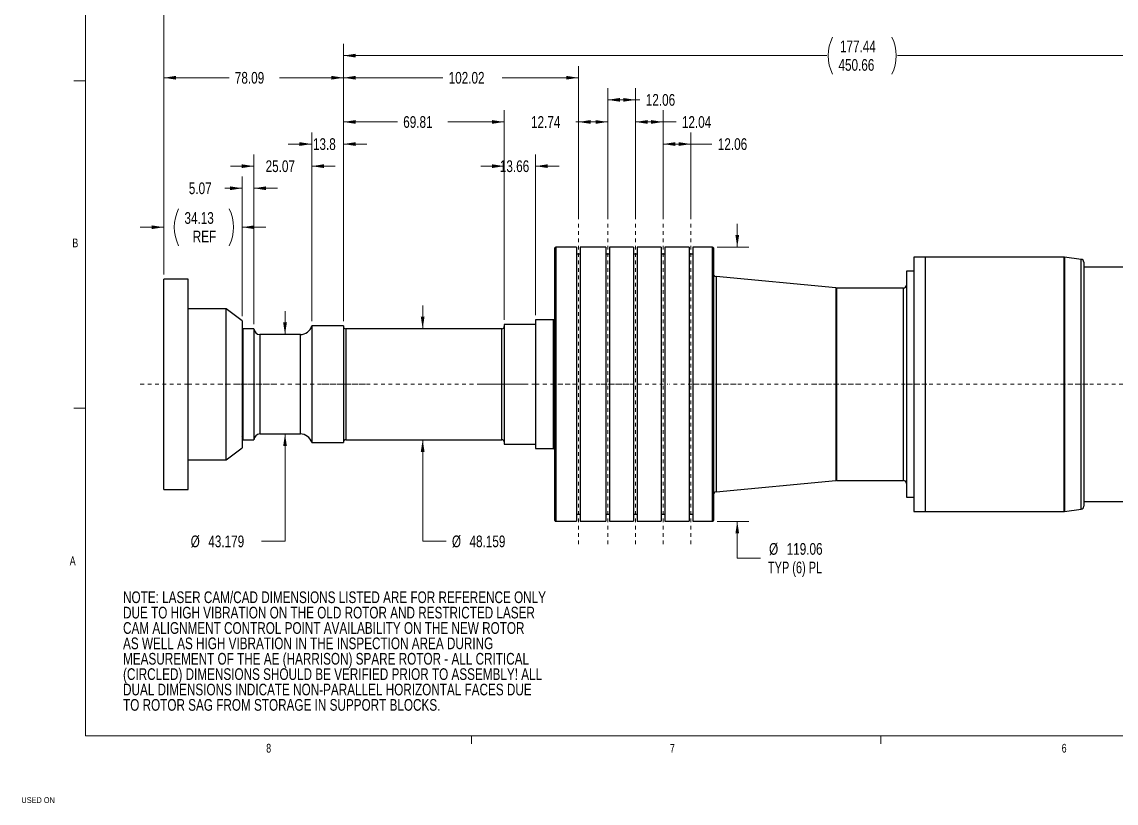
# Model space of a CAD drawing. Header units: millimetres. Extents: x -0.4 to 86.1, y -0.8 to 54.9.
# Drawn here: x -0.4 to 29.31, y -0.78 to 20.42 of the extents above; entities that cross this region are included whole.
import ezdxf

# ---------------------------------------------------------------- set-up
doc = ezdxf.new("R2010")
doc.units = ezdxf.units.MM
doc.linetypes.add('CENTERX2', pattern=[2.032, 1.27, -0.254, 0.254, -0.254])
doc.styles.add('SLDTEXTSTYLE0', font='TXT', dxfattribs={"width": 0.75})
doc.styles.add('SLDTEXTSTYLE6', font='TXT', dxfattribs={"width": 0.7})
doc.dimstyles.new('SLDDIMSTYLE0', dxfattribs={"dimtxt": 0.3175, "dimasz": 0.3302, "dimexe": 0, "dimexo": 0.0625, "dimgap": 0.079375, "dimtad": 0, "dimtih": 1, "dimtoh": 1, "dimlfac": 16, "dimrnd": 1e-09, "dimzin": 12, "dimdsep": 46, "dimtxsty": 'SLDTEXTSTYLE0', "dimsah": 1, "dimcen": 0.09, "dimadec": 0, "dimazin": 3, "dimtfac": 1, "dimtofl": 0, "dimtmove": 0, "dimatfit": 3, "dimfxl": 0, "dimfrac": 2, "dimtolj": 1, "dimtzin": 12, "dimarcsym": 0})
doc.dimstyles.new('SLDDIMSTYLE2', dxfattribs={"dimtxt": 0.3175, "dimasz": 0.3302, "dimexe": 0, "dimexo": 0.0625, "dimgap": 0.079375, "dimtad": 0, "dimtih": 1, "dimtoh": 1, "dimlfac": 16, "dimrnd": 1e-09, "dimzin": 12, "dimdsep": 46, "dimtxsty": 'SLDTEXTSTYLE0', "dimsah": 1, "dimcen": 0.09, "dimadec": 0, "dimazin": 3, "dimtfac": 1, "dimtmove": 0, "dimatfit": 0, "dimfxl": 0, "dimfrac": 2, "dimtolj": 1, "dimtzin": 12, "dimarcsym": 0})
doc.dimstyles.new('SLDDIMSTYLE4', dxfattribs={"dimtxt": 0.3175, "dimasz": 0.3302, "dimexe": 0, "dimexo": 0.0625, "dimgap": 0.079375, "dimtad": 0, "dimtih": 1, "dimtoh": 1, "dimdec": 1, "dimlfac": 16, "dimrnd": 1e-09, "dimzin": 12, "dimdsep": 46, "dimtxsty": 'SLDTEXTSTYLE0', "dimsah": 1, "dimcen": 0.09, "dimadec": 0, "dimazin": 3, "dimtfac": 1, "dimtmove": 0, "dimatfit": 0, "dimfxl": 0, "dimfrac": 2, "dimtolj": 1, "dimtzin": 12, "dimarcsym": 0})
doc.dimstyles.new('SLDDIMSTYLE6', dxfattribs={"dimtxt": 0.3175, "dimasz": 0.3302, "dimexe": 0, "dimexo": 0.0625, "dimgap": 0.079375, "dimtad": 0, "dimtih": 1, "dimtoh": 1, "dimdec": 3, "dimlfac": 16, "dimrnd": 1e-09, "dimzin": 12, "dimdsep": 46, "dimtxsty": 'SLDTEXTSTYLE0', "dimsah": 1, "dimcen": 0.09, "dimadec": 0, "dimazin": 3, "dimtfac": 1, "dimtdec": 3, "dimtmove": 0, "dimatfit": 0, "dimfxl": 0, "dimfrac": 2, "dimtolj": 1, "dimtzin": 12, "dimarcsym": 0})
doc.dimstyles.new('SLDDIMSTYLE8', dxfattribs={"dimtxt": 0.3175, "dimasz": 0.3302, "dimexe": 0, "dimexo": 0.0625, "dimgap": 0.079375, "dimtad": 0, "dimtih": 1, "dimtoh": 1, "dimdec": 0, "dimlfac": 16, "dimrnd": 1e-09, "dimzin": 12, "dimdsep": 46, "dimtxsty": 'SLDTEXTSTYLE0', "dimsah": 1, "dimcen": 0.09, "dimadec": 0, "dimazin": 3, "dimtfac": 1, "dimtdec": 0, "dimtofl": 0, "dimtmove": 0, "dimatfit": 3, "dimfxl": 0, "dimfrac": 2, "dimtolj": 1, "dimtzin": 12, "dimarcsym": 0})

# ---------------------------------------------------------------- blocks, each defined once
blk = doc.blocks.new('SW_NOTE_0')
at = {"color": 0, "linetype": 'Continuous', "lineweight": 0, "char_height": 0.3175, "attachment_point": 1, "style": 'SLDTEXTSTYLE0'}
for s, insert in [('NOTE: LASER CAM/CAD DIMENSIONS LISTED ARE FOR REFERENCE ONLY', (0, 0.409)), ('DUE TO HIGH VIBRATION ON THE OLD ROTOR AND RESTRICTED LASER', (0, -0.008)), ('CAM ALIGNMENT CONTROL POINT AVAILABILITY ON THE NEW ROTOR', (0, -0.426)), ('AS WELL AS HIGH VIBRATION IN THE INSPECTION AREA DURING', (0, -0.843)), ('MEASUREMENT OF THE AE (HARRISON) SPARE ROTOR - ALL CRITICAL', (0, -1.261)), ('(CIRCLED) DIMENSIONS SHOULD BE VERIFIED PRIOR TO ASSEMBLY! ALL', (0, -1.678)), ('DUAL DIMENSIONS INDICATE NON-PARALLEL HORIZONTAL FACES DUE', (0, -2.096)), ('TO ROTOR SAG FROM STORAGE IN SUPPORT BLOCKS.', (0, -2.513))]:
    blk.add_mtext(s, dxfattribs=dict(at, insert=insert))
blk = doc.blocks.new('_D_66')
at = {"color": 7, "linetype": 'Continuous', "lineweight": 0}
for p, q in [((3.45, 13.567), (3.45, 21.024)), ((83.266, 11.745), (83.266, 21.024)), ((3.45, 20.706), (46.483, 20.706)), ((83.266, 20.706), (47.738, 20.706))]:
    blk.add_line(p, q, dxfattribs=at)
at = {"color": 7, "linetype": 'Continuous', "lineweight": 18}
for points in [[(3.45, 20.706), (3.781, 20.656), (3.781, 20.757)], [(83.266, 20.706), (82.936, 20.757), (82.936, 20.656)]]:
    blk.add_solid(points, dxfattribs=at)
at = {"color": 7, "linetype": 'Continuous', "lineweight": 18, "insert": (46.642, 20.864), "char_height": 0.3175, "attachment_point": 1, "style": 'SLDTEXTSTYLE0'}
blk.add_mtext('1277', dxfattribs=at)
blk = doc.blocks.new('_D_67')
at = {"color": 7, "linetype": 'Continuous', "lineweight": 0}
for p, q in [((3.45, 13.567), (3.45, 15.166)), ((5.584, 12.437), (5.584, 15.166)), ((3.45, 14.849), (2.815, 14.849)), ((5.584, 14.849), (6.219, 14.849))]:
    blk.add_line(p, q, dxfattribs=at)
at = {"color": 7, "linetype": 'Continuous', "lineweight": 18}
for centre, start, end in [((4.862, 14.849), 153.4349, 206.5651), ((4.222, 14.849), 333.4349, 26.5651)]:
    blk.add_arc(centre, 1.125, start, end, dxfattribs=at)
for points in [[(3.45, 14.849), (3.12, 14.899), (3.12, 14.798)], [(5.584, 14.849), (5.914, 14.798), (5.914, 14.899)]]:
    blk.add_solid(points, dxfattribs=at)
at = {"color": 7, "linetype": 'Continuous', "lineweight": 18, "char_height": 0.3175, "attachment_point": 1, "style": 'SLDTEXTSTYLE0'}
for s, insert in [('34.13', (4.014, 15.258)), ('REF', (4.238, 14.755))]:
    blk.add_mtext(s, dxfattribs=dict(at, insert=insert))
blk = doc.blocks.new('_D_68')
at = {"color": 7, "linetype": 'Continuous', "lineweight": 0}
for p, q in [((5.584, 12.437), (5.584, 16.224)), ((5.901, 12.221), (5.901, 16.224)), ((5.584, 15.906), (5.111, 15.906)), ((5.901, 15.906), (6.536, 15.906))]:
    blk.add_line(p, q, dxfattribs=at)
at = {"color": 7, "linetype": 'Continuous', "lineweight": 18}
for points in [[(5.584, 15.906), (5.254, 15.957), (5.254, 15.856)], [(5.901, 15.906), (6.231, 15.856), (6.231, 15.957)]]:
    blk.add_solid(points, dxfattribs=at)
at = {"color": 7, "linetype": 'Continuous', "lineweight": 18, "insert": (4.132, 16.064), "char_height": 0.3175, "attachment_point": 1, "style": 'SLDTEXTSTYLE0'}
blk.add_mtext('5.07', dxfattribs=at)
blk = doc.blocks.new('_D_69')
at = {"color": 7, "linetype": 'Continuous', "lineweight": 0}
for p, q in [((5.901, 12.221), (5.901, 16.824)), ((7.468, 12.297), (7.468, 16.824)), ((5.901, 16.506), (5.266, 16.506)), ((7.468, 16.506), (8.103, 16.506))]:
    blk.add_line(p, q, dxfattribs=at)
at = {"color": 7, "linetype": 'Continuous', "lineweight": 18}
for points in [[(5.901, 16.506), (5.57, 16.557), (5.57, 16.456)], [(7.468, 16.506), (7.798, 16.456), (7.798, 16.557)]]:
    blk.add_solid(points, dxfattribs=at)
at = {"color": 7, "linetype": 'Continuous', "lineweight": 18, "insert": (6.217, 16.664), "char_height": 0.3175, "attachment_point": 1, "style": 'SLDTEXTSTYLE0'}
blk.add_mtext('25.07', dxfattribs=at)
blk = doc.blocks.new('_D_70')
at = {"color": 7, "linetype": 'Continuous', "lineweight": 0}
for p, q in [((7.468, 12.297), (7.468, 17.424)), ((8.331, 12.297), (8.331, 17.424)), ((7.468, 17.106), (6.833, 17.106)), ((8.331, 17.106), (8.966, 17.106))]:
    blk.add_line(p, q, dxfattribs=at)
at = {"color": 7, "linetype": 'Continuous', "lineweight": 18}
for points in [[(7.468, 17.106), (7.137, 17.157), (7.137, 17.056)], [(8.331, 17.106), (8.661, 17.056), (8.661, 17.157)]]:
    blk.add_solid(points, dxfattribs=at)
at = {"color": 7, "linetype": 'Continuous', "lineweight": 18, "insert": (7.502, 17.264), "char_height": 0.3175, "attachment_point": 1, "style": 'SLDTEXTSTYLE0'}
blk.add_mtext('13.8', dxfattribs=at)
blk = doc.blocks.new('_D_71')
at = {"color": 7, "linetype": 'Continuous', "lineweight": 0}
for p, q in [((8.331, 12.297), (8.331, 18.024)), ((12.694, 12.337), (12.694, 18.024)), ((8.331, 17.706), (9.795, 17.706)), ((12.694, 17.706), (11.167, 17.706))]:
    blk.add_line(p, q, dxfattribs=at)
at = {"color": 7, "linetype": 'Continuous', "lineweight": 18}
for points in [[(8.331, 17.706), (8.661, 17.656), (8.661, 17.757)], [(12.694, 17.706), (12.364, 17.757), (12.364, 17.656)]]:
    blk.add_solid(points, dxfattribs=at)
at = {"color": 7, "linetype": 'Continuous', "lineweight": 18, "insert": (9.953, 17.864), "char_height": 0.3175, "attachment_point": 1, "style": 'SLDTEXTSTYLE0'}
blk.add_mtext('69.81', dxfattribs=at)
blk = doc.blocks.new('_D_72')
at = {"color": 7, "linetype": 'Continuous', "lineweight": 0}
for p, q in [((12.694, 12.337), (12.694, 16.824)), ((13.548, 12.459), (13.548, 16.824)), ((12.694, 16.506), (12.059, 16.506)), ((13.548, 16.506), (14.183, 16.506))]:
    blk.add_line(p, q, dxfattribs=at)
at = {"color": 7, "linetype": 'Continuous', "lineweight": 18}
for points in [[(12.694, 16.506), (12.364, 16.557), (12.364, 16.456)], [(13.548, 16.506), (13.878, 16.456), (13.878, 16.557)]]:
    blk.add_solid(points, dxfattribs=at)
at = {"color": 7, "linetype": 'Continuous', "lineweight": 18, "insert": (12.577, 16.664), "char_height": 0.3175, "attachment_point": 1, "style": 'SLDTEXTSTYLE0'}
blk.add_mtext('13.66', dxfattribs=at)
blk = doc.blocks.new('_D_73')
at = {"color": 7, "linetype": 'Continuous', "lineweight": 0}
for p, q in [((8.331, 12.297), (8.331, 19.224)), ((14.708, 15.068), (14.708, 19.224)), ((8.331, 18.906), (11.028, 18.906)), ((14.708, 18.906), (12.635, 18.906))]:
    blk.add_line(p, q, dxfattribs=at)
at = {"color": 7, "linetype": 'Continuous', "lineweight": 18}
for points in [[(8.331, 18.906), (8.661, 18.856), (8.661, 18.957)], [(14.708, 18.906), (14.377, 18.957), (14.377, 18.856)]]:
    blk.add_solid(points, dxfattribs=at)
at = {"color": 7, "linetype": 'Continuous', "lineweight": 18, "insert": (11.187, 19.064), "char_height": 0.3175, "attachment_point": 1, "style": 'SLDTEXTSTYLE0'}
blk.add_mtext('102.02', dxfattribs=at)
blk = doc.blocks.new('_D_74')
at = {"color": 7, "linetype": 'Continuous', "lineweight": 0}
for p, q in [((14.708, 15.068), (14.708, 18.024)), ((15.504, 15.068), (15.504, 18.024)), ((14.708, 17.706), (14.637, 17.706)), ((15.504, 17.706), (14.708, 17.706))]:
    blk.add_line(p, q, dxfattribs=at)
at = {"color": 7, "linetype": 'Continuous', "lineweight": 18}
for points in [[(14.708, 17.706), (15.038, 17.656), (15.038, 17.757)], [(15.504, 17.706), (15.174, 17.757), (15.174, 17.656)]]:
    blk.add_solid(points, dxfattribs=at)
at = {"color": 7, "linetype": 'Continuous', "lineweight": 18, "insert": (13.423, 17.864), "char_height": 0.3175, "attachment_point": 1, "style": 'SLDTEXTSTYLE0'}
blk.add_mtext('12.74', dxfattribs=at)
blk = doc.blocks.new('_D_75')
at = {"color": 7, "linetype": 'Continuous', "lineweight": 0}
for p, q in [((15.504, 15.068), (15.504, 18.624)), ((16.257, 15.068), (16.257, 18.624)), ((15.504, 18.306), (16.257, 18.306)), ((16.257, 18.306), (16.38, 18.306))]:
    blk.add_line(p, q, dxfattribs=at)
at = {"color": 7, "linetype": 'Continuous', "lineweight": 18}
for points in [[(15.504, 18.306), (15.834, 18.256), (15.834, 18.357)], [(16.257, 18.306), (15.927, 18.357), (15.927, 18.256)]]:
    blk.add_solid(points, dxfattribs=at)
at = {"color": 7, "linetype": 'Continuous', "lineweight": 18, "insert": (16.539, 18.464), "char_height": 0.3175, "attachment_point": 1, "style": 'SLDTEXTSTYLE0'}
blk.add_mtext('12.06', dxfattribs=at)
blk = doc.blocks.new('_D_76')
at = {"color": 7, "linetype": 'Continuous', "lineweight": 0}
for p, q in [((16.257, 15.068), (16.257, 18.024)), ((17.01, 15.068), (17.01, 18.024)), ((16.257, 17.706), (17.01, 17.706)), ((17.01, 17.706), (17.36, 17.706))]:
    blk.add_line(p, q, dxfattribs=at)
at = {"color": 7, "linetype": 'Continuous', "lineweight": 18}
for points in [[(16.257, 17.706), (16.588, 17.656), (16.588, 17.757)], [(17.01, 17.706), (16.68, 17.757), (16.68, 17.656)]]:
    blk.add_solid(points, dxfattribs=at)
at = {"color": 7, "linetype": 'Continuous', "lineweight": 18, "insert": (17.519, 17.864), "char_height": 0.3175, "attachment_point": 1, "style": 'SLDTEXTSTYLE0'}
blk.add_mtext('12.04', dxfattribs=at)
blk = doc.blocks.new('_D_77')
at = {"color": 7, "linetype": 'Continuous', "lineweight": 0}
for p, q in [((17.01, 15.068), (17.01, 17.424)), ((17.764, 15.068), (17.764, 17.424)), ((17.01, 17.106), (17.764, 17.106)), ((17.764, 17.106), (18.336, 17.106))]:
    blk.add_line(p, q, dxfattribs=at)
at = {"color": 7, "linetype": 'Continuous', "lineweight": 18}
for points in [[(17.01, 17.106), (17.34, 17.056), (17.34, 17.157)], [(17.764, 17.106), (17.434, 17.157), (17.434, 17.056)]]:
    blk.add_solid(points, dxfattribs=at)
at = {"color": 7, "linetype": 'Continuous', "lineweight": 18, "insert": (18.495, 17.264), "char_height": 0.3175, "attachment_point": 1, "style": 'SLDTEXTSTYLE0'}
blk.add_mtext('12.06', dxfattribs=at)
blk = doc.blocks.new('_D_78')
at = {"color": 7, "linetype": 'Continuous', "lineweight": 0}
for p, q in [((8.331, 12.297), (8.331, 19.824)), ((36.498, 14.81), (36.498, 19.824)), ((8.331, 19.506), (21.452, 19.506)), ((36.498, 19.506), (23.377, 19.506))]:
    blk.add_line(p, q, dxfattribs=at)
at = {"color": 7, "linetype": 'Continuous', "lineweight": 18}
for centre, start, end in [((22.617, 19.506), 153.4349, 206.5651), ((22.212, 19.506), 333.4349, 26.5651)]:
    blk.add_arc(centre, 1.125, start, end, dxfattribs=at)
for points in [[(8.331, 19.506), (8.661, 19.456), (8.661, 19.557)], [(36.498, 19.506), (36.167, 19.557), (36.167, 19.456)]]:
    blk.add_solid(points, dxfattribs=at)
at = {"color": 7, "linetype": 'Continuous', "lineweight": 18, "char_height": 0.3175, "attachment_point": 1, "style": 'SLDTEXTSTYLE0'}
for s, insert in [('177.44', (21.81, 19.916)), ('450.66', (21.77, 19.413))]:
    blk.add_mtext(s, dxfattribs=dict(at, insert=insert))
blk = doc.blocks.new('_D_89')
at = {"color": 7, "linetype": 'Continuous', "lineweight": 0}
for p, q in [((6.744, 11.935), (6.744, 12.57)), ((6.744, 6.323), (6.744, 9.237)), ((6.109, 6.323), (6.744, 6.323))]:
    blk.add_line(p, q, dxfattribs=at)
at = {"color": 7, "linetype": 'Continuous', "lineweight": 18}
for points in [[(6.744, 11.935), (6.795, 12.265), (6.693, 12.265)], [(6.744, 9.237), (6.693, 8.906), (6.795, 8.906)]]:
    blk.add_solid(points, dxfattribs=at)
at = {"color": 7, "linetype": 'Continuous', "lineweight": 18, "char_height": 0.3175, "attachment_point": 1, "style": 'SLDTEXTSTYLE0'}
for s, insert in [('%%c', (4.183, 6.48)), ('43.179', (4.661, 6.48))]:
    blk.add_mtext(s, dxfattribs=dict(at, insert=insert))
blk = doc.blocks.new('_D_90')
at = {"color": 7, "linetype": 'Continuous', "lineweight": 0}
for p, q in [((10.481, 12.091), (10.481, 12.726)), ((10.481, 6.323), (10.481, 9.081)), ((11.116, 6.323), (10.481, 6.323))]:
    blk.add_line(p, q, dxfattribs=at)
at = {"color": 7, "linetype": 'Continuous', "lineweight": 18}
for points in [[(10.481, 12.091), (10.532, 12.421), (10.43, 12.421)], [(10.481, 9.081), (10.43, 8.751), (10.532, 8.751)]]:
    blk.add_solid(points, dxfattribs=at)
at = {"color": 7, "linetype": 'Continuous', "lineweight": 18, "char_height": 0.3175, "attachment_point": 1, "style": 'SLDTEXTSTYLE0'}
for s, insert in [('%%c', (11.275, 6.48)), ('48.159', (11.753, 6.48))]:
    blk.add_mtext(s, dxfattribs=dict(at, insert=insert))
blk = doc.blocks.new('_D_91')
at = {"color": 7, "linetype": 'Continuous', "lineweight": 0}
for p, q in [((19.022, 14.306), (19.022, 14.941)), ((18.48, 14.306), (19.34, 14.306)), ((18.48, 6.865), (19.34, 6.865)), ((19.022, 5.865), (19.022, 6.865)), ((19.657, 5.865), (19.022, 5.865))]:
    blk.add_line(p, q, dxfattribs=at)
at = {"color": 7, "linetype": 'Continuous', "lineweight": 18}
for points in [[(19.022, 14.306), (19.073, 14.637), (18.972, 14.637)], [(19.022, 6.865), (18.972, 6.535), (19.073, 6.535)]]:
    blk.add_solid(points, dxfattribs=at)
at = {"color": 7, "linetype": 'Continuous', "lineweight": 18, "char_height": 0.3175, "attachment_point": 1}
for s, insert, style in [('%%c', (19.886, 6.275), 'SLDTEXTSTYLE0'), ('119.06', (20.364, 6.275), 'SLDTEXTSTYLE0'), ('TYP (6) PL', (19.856, 5.771), 'SLDTEXTSTYLE6')]:
    blk.add_mtext(s, dxfattribs=dict(at, insert=insert, style=style))
blk = doc.blocks.new('_D_99')
at = {"color": 7, "linetype": 'Continuous', "lineweight": 0}
for p, q in [((3.45, 13.567), (3.45, 19.224)), ((8.331, 12.297), (8.331, 19.224)), ((3.45, 18.906), (5.224, 18.906)), ((8.331, 18.906), (6.596, 18.906))]:
    blk.add_line(p, q, dxfattribs=at)
at = {"color": 7, "linetype": 'Continuous', "lineweight": 18}
for points in [[(3.45, 18.906), (3.781, 18.856), (3.781, 18.957)], [(8.331, 18.906), (8.001, 18.957), (8.001, 18.856)]]:
    blk.add_solid(points, dxfattribs=at)
at = {"color": 7, "linetype": 'Continuous', "lineweight": 18, "insert": (5.382, 19.064), "char_height": 0.3175, "attachment_point": 1, "style": 'SLDTEXTSTYLE0'}
blk.add_mtext('78.09', dxfattribs=at)

msp = doc.modelspace()

# ---------------------------------------------------------------- linework, layer by layer
at = {"color": 7, "linetype": 'Continuous', "lineweight": 18}
for p, q in [((1.328115, 54.382926), (1.328115, 1.042926)), ((1.328115, 18.822926), (1.010615, 18.822926)), ((1.328115, 9.932926), (1.010615, 9.932926)), ((85.148115, 1.042926), (1.328115, 1.042926)), ((11.805615, 1.042926), (11.805615, 0.827536)), ((22.918115, 1.042926), (22.918115, 0.827536))]:
    msp.add_line(p, q, dxfattribs=at)
at = {"color": 7, "linetype": 'CENTERX2', "lineweight": 18, "ltscale": 0.0625}
for p, q in [((14.707627, 14.941484), (14.707627, 6.230236)), ((15.503759, 14.941484), (15.503759, 6.230236)), ((16.257377, 14.941484), (16.257377, 6.230236)), ((17.010153, 14.941484), (17.010153, 6.230236)), ((17.76412, 14.941484), (17.76412, 6.230236)), ((2.815482, 10.58586), (4.116724, 10.58586)), ((4.116724, 10.58586), (5.147234, 10.58586)), ((4.95921, 10.58586), (6.535677, 10.58586)), ((5.147234, 10.58586), (6.218796, 10.58586)), ((5.424427, 10.58586), (7.796077, 10.58586)), ((6.832572, 10.58586), (8.966267, 10.58586)), ((7.756592, 10.58586), (13.268805, 10.58586)), ((13.547728, 10.58586), (12.05913, 10.58586)), ((13.547728, 10.58586), (14.668416, 10.58586)), ((16.089149, 10.58586), (14.122237, 10.58586)), ((15.318339, 10.58586), (17.140685, 10.58586)), ((18.988353, 10.58586), (17.17873, 10.58586)), ((22.335358, 10.58586), (17.810031, 10.58586)), ((21.078723, 10.58586), (24.170905, 10.58586)), ((28.536189, 10.58586), (23.488947, 10.58586)), ((27.794692, 10.58586), (36.85611, 10.58586))]:
    msp.add_line(p, q, dxfattribs=at)
at = {"color": 7, "linetype": 'Continuous', "lineweight": 25}
for p, q in [((14.073104, 6.88508), (14.073104, 14.28664)), ((14.658018, 14.306484), (14.092948, 14.306484)), ((14.658018, 14.306484), (14.658018, 6.865236)), ((15.454149, 14.306484), (14.757237, 14.306484)), ((14.757237, 14.306484), (14.757237, 6.865236)), ((15.454149, 14.306484), (15.454149, 6.865236)), ((16.207767, 14.306484), (15.553367, 14.306484)), ((15.553367, 14.306484), (15.553367, 6.865236)), ((16.207767, 14.306484), (16.207767, 6.865236)), ((16.960544, 14.306484), (16.306986, 14.306484)), ((16.306986, 14.306484), (16.306986, 6.865236)), ((16.960544, 14.306484), (16.960544, 6.865236)), ((17.714511, 14.306484), (17.059763, 14.306484)), ((17.059763, 14.306484), (17.059763, 6.865236)), ((17.714511, 14.306484), (17.714511, 6.865236)), ((18.353352, 14.306484), (17.81373, 14.306484)), ((17.81373, 14.306484), (17.81373, 6.865236)), ((18.373196, 14.28664), (18.373196, 6.88508)), ((14.757237, 14.114374), (14.658018, 14.114374)), ((15.553367, 14.114374), (15.454149, 14.114374)), ((16.306986, 14.114374), (16.207767, 14.114374)), ((17.059763, 14.114374), (16.960544, 14.114374)), ((17.81373, 14.114374), (17.714511, 14.114374)), ((24.123947, 14.036192), (23.816369, 14.036192)), ((23.816369, 14.036192), (23.816369, 7.135528)), ((27.90119, 14.03814), (24.123947, 14.03814)), ((24.123947, 14.03814), (24.123947, 7.133579)), ((28.360841, 13.977005), (27.906451, 14.03779)), ((28.429692, 13.898331), (28.429692, 7.273389)), ((36.22111, 13.764043), (28.429692, 13.764043)), ((4.116725, 13.439732), (3.450482, 13.439732)), ((3.450482, 10.58586), (3.450482, 13.439732)), ((4.116725, 10.58586), (4.116725, 13.439732)), ((21.700359, 13.199456), (18.445031, 13.510101)), ((23.816369, 13.652965), (23.61528, 13.652965)), ((23.61528, 13.652965), (23.61528, 7.518754)), ((21.700359, 13.199456), (21.700359, 7.972263)), ((23.535905, 13.197138), (21.713723, 13.197138)), ((5.147235, 12.633989), (4.116725, 12.633989)), ((5.583798, 12.309639), (5.147235, 12.633989)), ((5.147235, 8.537731), (5.147235, 12.633989)), ((5.583798, 12.309639), (5.583798, 8.862081)), ((13.547729, 12.209618), (12.694129, 12.209618)), ((12.694129, 12.209618), (12.694129, 8.962101)), ((14.033416, 12.331911), (13.547729, 12.331911)), ((13.547729, 12.331911), (13.547729, 8.839808)), ((5.900677, 12.093993), (5.59421, 12.093993)), ((5.59421, 12.093993), (5.59421, 9.077727)), ((5.900677, 12.093993), (5.900677, 9.077727)), ((7.161076, 11.935195), (6.059428, 11.935195)), ((8.331266, 12.169827), (7.467571, 12.169827)), ((7.467571, 12.169827), (7.467571, 9.001892)), ((8.331266, 12.169827), (8.331266, 9.001892)), ((12.633805, 12.090842), (8.391592, 12.090842)), ((3.450482, 7.731987), (3.450482, 10.58586)), ((4.116725, 7.731987), (4.116725, 10.58586)), ((6.059428, 9.236525), (7.161076, 9.236525)), ((5.59421, 9.077727), (5.900677, 9.077727)), ((7.467571, 9.001892), (8.331266, 9.001892)), ((8.391592, 9.080878), (12.633805, 9.080878)), ((12.694129, 8.962101), (13.547729, 8.962101)), ((5.147235, 8.537731), (5.583798, 8.862081)), ((13.547729, 8.839808), (14.033416, 8.839808)), ((4.116725, 8.537731), (5.147235, 8.537731)), ((3.450482, 7.731987), (4.116725, 7.731987)), ((18.445031, 7.661618), (21.700359, 7.972263)), ((21.713723, 7.974581), (23.535905, 7.974581)), ((23.61528, 7.518754), (23.816369, 7.518754)), ((23.816369, 7.135528), (24.123947, 7.135528)), ((24.123947, 7.133579), (27.90119, 7.133579)), ((27.906451, 7.133929), (28.360841, 7.194715)), ((28.429692, 7.407677), (36.22111, 7.407677)), ((14.092948, 6.865236), (14.658018, 6.865236)), ((14.658018, 7.057346), (14.757237, 7.057346)), ((14.757237, 6.865236), (15.454149, 6.865236)), ((15.454149, 7.057346), (15.553367, 7.057346)), ((15.553367, 6.865236), (16.207767, 6.865236)), ((16.207767, 7.057346), (16.306986, 7.057346)), ((16.306986, 6.865236), (16.960544, 6.865236)), ((16.960544, 7.057346), (17.059763, 7.057346)), ((17.059763, 6.865236), (17.714511, 6.865236)), ((17.714511, 7.057346), (17.81373, 7.057346)), ((17.81373, 6.865236), (18.353352, 6.865236))]:
    msp.add_line(p, q, dxfattribs=at)
at = {"color": 8, "linetype": 'Continuous', "lineweight": 25}
for p, q in [((14.092948, 14.306484), (14.092948, 6.865236)), ((18.353352, 6.865236), (18.353352, 14.306484)), ((27.90119, 7.133579), (27.90119, 14.03814)), ((27.906451, 14.03779), (27.906451, 10.58586)), ((28.360841, 7.194715), (28.360841, 13.977005)), ((18.445031, 13.510101), (18.445031, 10.58586)), ((21.713723, 13.197138), (21.713723, 10.58586)), ((23.535905, 7.974581), (23.535905, 13.197138)), ((14.033416, 8.839808), (14.033416, 12.331911)), ((6.059428, 11.935195), (6.059428, 9.236525)), ((7.161076, 9.236525), (7.161076, 11.935195)), ((8.391592, 12.090842), (8.391592, 9.080878)), ((12.633805, 9.080878), (12.633805, 12.090842)), ((18.445031, 10.58586), (18.445031, 7.661618)), ((21.713723, 10.58586), (21.713723, 7.974581)), ((27.906451, 10.58586), (27.906451, 7.133929))]:
    msp.add_line(p, q, dxfattribs=at)
at = {"color": 7, "linetype": 'Continuous', "lineweight": 25}
for centre, radius, start, end in [((14.092947, 14.28664), 0.019844, 90, 180), ((18.353353, 14.28664), 0.019844, 0, 90), ((27.901189, 13.998453), 0.039687, 82.3805741, 90), ((28.350317, 13.898331), 0.079375, 0, 82.3805741), ((18.452572, 13.589117), 0.079375, 180, 264.5489604), ((21.713723, 13.236826), 0.039687, 250.3220152, 270), ((23.535905, 13.276514), 0.079375, 270, 0), ((14.033416, 12.371599), 0.039688, 270, 0), ((5.554523, 12.023246), 0.039688, 317.5273717, 0), ((6.059427, 12.093945), 0.15875, 180, 270), ((7.161077, 12.252695), 0.3175, 270, 344.8705931), ((8.391592, 12.151167), 0.060325, 180, 270), ((12.633805, 12.151167), 0.060325, 270, 0), ((6.059427, 9.077774), 0.15875, 90, 180), ((7.161077, 8.919024), 0.3175, 15.1294069, 90), ((5.554523, 9.148474), 0.039688, 0, 42.4726283), ((8.391592, 9.020553), 0.060325, 90, 180), ((12.633805, 9.020553), 0.060325, 0, 90), ((14.033416, 8.800121), 0.039688, 0, 90), ((21.713723, 7.934894), 0.039688, 90, 109.6779848), ((23.535905, 7.895206), 0.079375, 0, 90), ((18.452572, 7.582602), 0.079375, 95.4510396, 180), ((27.901189, 7.173267), 0.039687, 270, 277.6194259), ((28.350317, 7.273389), 0.079375, 277.6194259, 0), ((14.092947, 6.88508), 0.019844, 180, 270), ((18.353353, 6.88508), 0.019844, 270, 0)]:
    msp.add_arc(centre, radius, start, end, dxfattribs=at)

# ---------------------------------------------------------------- block references
at = {"color": 7, "linetype": 'Continuous', "lineweight": 0}
msp.add_blockref('SW_NOTE_0', (2.346357, 4.554357), dxfattribs=at)

# ---------------------------------------------------------------- texts
at = {"color": 7, "linetype": 'Continuous', "lineweight": 0, "attachment_point": 1, "style": 'SLDTEXTSTYLE0'}
for s, insert, char_height in [('B', (0.971713, 14.541376), 0.238125), ('A', (0.89967, 5.912847), 0.238125), ('8', (6.233497, 0.825575), 0.238125), ('7', (17.195674, 0.823222), 0.238125), ('6', (27.830547, 0.825575), 0.238125), ('USED ON', (-0.41243, -0.622692), 0.15875)]:
    msp.add_mtext(s, dxfattribs=dict(at, insert=insert, char_height=char_height))

# ---------------------------------------------------------------- dimensions: what is measured, and where the dimension line sits
at = {"color": 7, "linetype": 'Continuous', "lineweight": 18}
for base, p1, p2, dimstyle, picture, middle in [((83.265902, 20.706484), (3.450482, 13.439732), (83.265902, 11.617514), 'SLDDIMSTYLE8', '_D_66', (47.110753, 20.706484)), ((8.331267, 18.906484), (3.450482, 13.439732), (8.331267, 12.169828), 'SLDDIMSTYLE0', '_D_99', (5.909875, 18.906484)), ((14.707627, 18.906484), (8.331267, 12.169828), (14.707627, 14.941484), 'SLDDIMSTYLE0', '_D_73', (11.831439, 18.906484)), ((16.257377, 18.306484), (15.503759, 14.941484), (16.257377, 14.941484), 'SLDDIMSTYLE0', '_D_75', (17.066332, 18.306484)), ((12.69413, 17.706484), (8.331267, 12.169828), (12.69413, 12.209618), 'SLDDIMSTYLE0', '_D_71', (10.481029, 17.706484)), ((15.503759, 17.706484), (14.707627, 14.941484), (15.503759, 14.941484), 'SLDDIMSTYLE0', '_D_74', (13.950984, 17.706484)), ((17.010153, 17.706484), (16.257377, 14.941484), (17.010153, 14.941484), 'SLDDIMSTYLE0', '_D_76', (18.046324, 17.706484)), ((8.331267, 17.106484), (7.467572, 12.169828), (8.331267, 12.169828), 'SLDDIMSTYLE4', '_D_70', (7.911928, 17.106484)), ((17.76412, 17.106484), (17.010153, 14.941484), (17.76412, 14.941484), 'SLDDIMSTYLE0', '_D_77', (19.022455, 17.106484)), ((7.467572, 16.506484), (5.900677, 12.093993), (7.467572, 12.169828), 'SLDDIMSTYLE2', '_D_69', (6.744155, 16.506484)), ((13.547728, 16.506484), (12.69413, 12.209618), (13.547728, 12.331911), 'SLDDIMSTYLE2', '_D_72', (13.104452, 16.506484)), ((5.583796, 15.906484), (5.900677, 12.093993), (5.583796, 12.309639), 'SLDDIMSTYLE2', '_D_68', (4.542069, 15.906484))]:
    dim = msp.add_linear_dim(base=base, p1=p1, p2=p2, dimstyle=dimstyle, dxfattribs=at)
    dim.commit()
    dim.dimension.update_dxf_attribs({"geometry": picture, "text_midpoint": middle, "dimtype": 160})
for base, p1, p2, text, dimstyle, picture, middle in [((36.49766, 19.506484), (8.331267, 12.169828), (36.49766, 14.683324), '(177.44\\P<>)', 'SLDDIMSTYLE0', '_D_78', (22.414464, 19.506484)), ((5.583796, 14.848608), (3.450482, 13.439732), (5.583796, 12.309639), '(<>\\PREF)', 'SLDDIMSTYLE2', '_D_67', (4.542069, 14.848608))]:
    dim = msp.add_linear_dim(base=base, p1=p1, p2=p2, text=text, dimstyle=dimstyle, dxfattribs=at)
    dim.commit()
    dim.dimension.update_dxf_attribs({"geometry": picture, "text_midpoint": middle, "dimtype": 160})
for base, p1, p2, text, dimstyle, picture, middle in [((19.022455, 6.865236), (18.353353, 14.306484), (18.353353, 6.865236), '%%c<>\\PTYP (6) PL', 'SLDDIMSTYLE2', '_D_91', (19.022455, 5.865236)), ((6.744155, 9.236524), (7.161077, 11.935195), (7.161077, 9.236524), '%%c<>', 'SLDDIMSTYLE6', '_D_89', (6.744155, 6.32266)), ((10.481029, 9.080878), (8.391592, 12.090842), (8.391592, 9.080878), '%%c<>', 'SLDDIMSTYLE6', '_D_90', (10.481029, 6.32266))]:
    dim = msp.add_linear_dim(base=base, p1=p1, p2=p2, angle=90, text=text, dimstyle=dimstyle, dxfattribs=at)
    dim.commit()
    dim.dimension.update_dxf_attribs({"geometry": picture, "text_midpoint": middle, "dimtype": 160})

doc.saveas('drawing.dxf')
